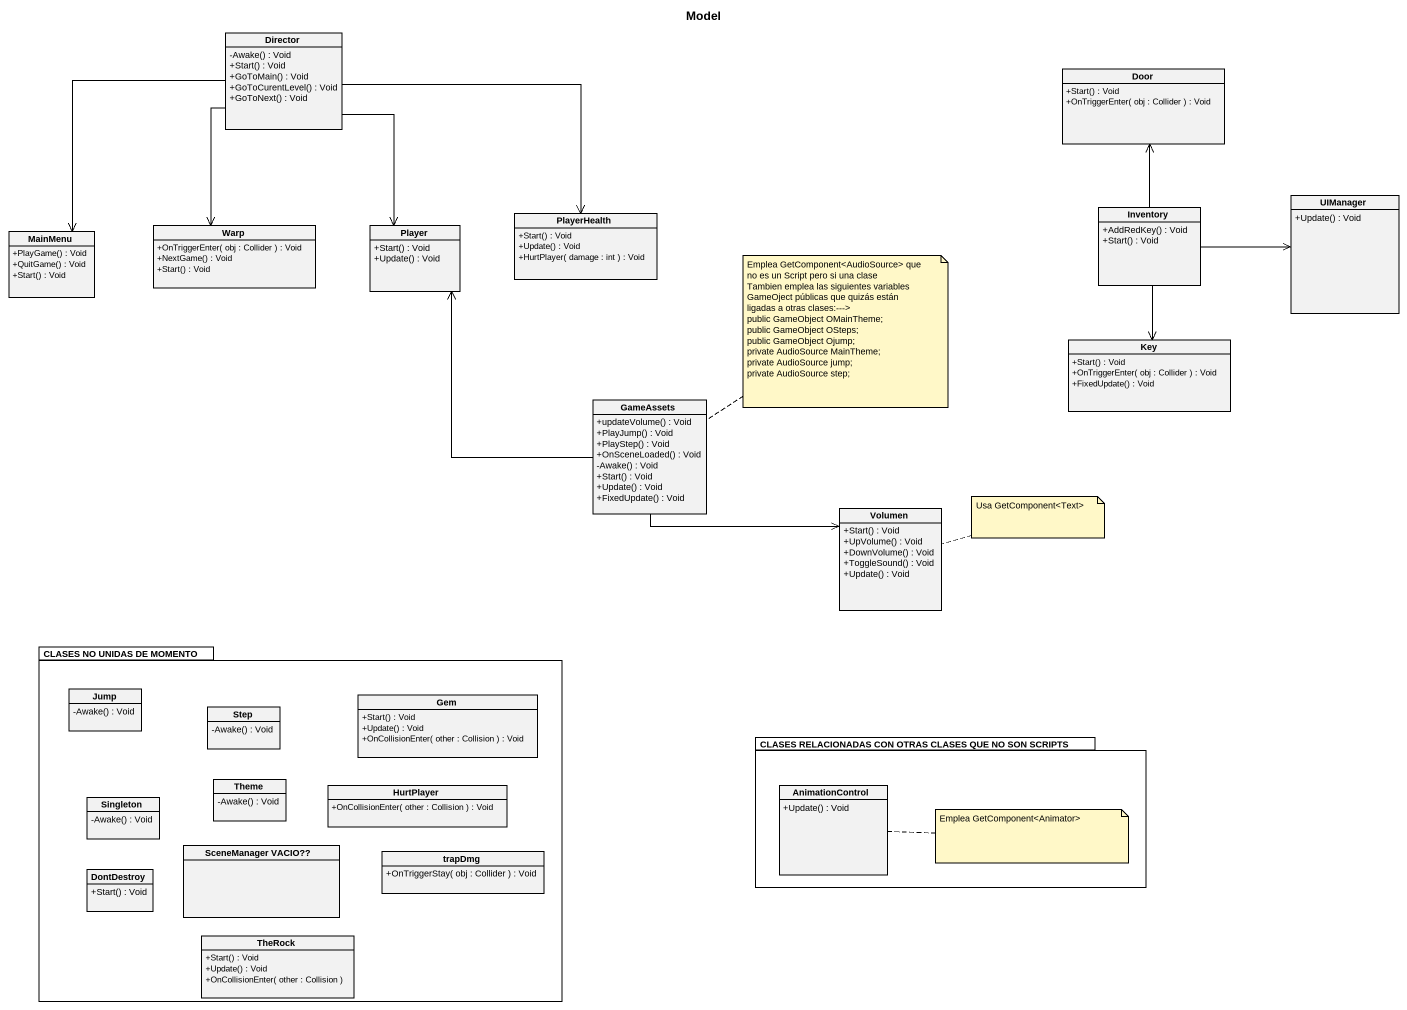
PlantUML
@startuml
title Model
hide circle
hide empty members
skinparam classAttributeIconSize 0
class Director {
  -Awake() : Void
  +Start() : Void
  +GoToMain() : Void
  +GoToCurentLevel() : Void
  +GoToNext() : Void
}
class Door {
  +Start() : Void
  +OnTriggerEnter( obj : Collider ) : Void
}
class UIManager {
  +Update() : Void
}
class MainMenu {
  +PlayGame() : Void
  +QuitGame() : Void
  +Start() : Void
}
class Warp {
  +OnTriggerEnter( obj : Collider ) : Void
  +NextGame() : Void
  +Start() : Void
}
class Player {
  +Start() : Void
  +Update() : Void
}
class PlayerHealth {
  +Start() : Void
  +Update() : Void
  +HurtPlayer( damage : int ) : Void
}
class Inventory {
  +AddRedKey() : Void
  +Start() : Void
}
class Key {
  +Start() : Void
  +OnTriggerEnter( obj : Collider ) : Void
  +FixedUpdate() : Void
}
class GameAssets {
  +updateVolume() : Void
  +PlayJump() : Void
  +PlayStep() : Void
  +OnSceneLoaded() : Void
  -Awake() : Void
  +Start() : Void
  +Update() : Void
  +FixedUpdate() : Void
}
class Volumen {
  +Start() : Void
  +UpVolume() : Void
  +DownVolume() : Void
  +ToggleSound() : Void
  +Update() : Void
}
package "CLASES NO UNIDAS DE MOMENTO" as CLASES_NO_UNIDAS_DE_MOMENTO {
  class Jump {
    -Awake() : Void
  }
  class Gem {
    +Start() : Void
    +Update() : Void
    +OnCollisionEnter( other : Collision ) : Void
  }
  class Step {
    -Awake() : Void
  }
  class Theme {
    -Awake() : Void
  }
  class Singleton {
    -Awake() : Void
  }
  class HurtPlayer {
    +OnCollisionEnter( other : Collision ) : Void
  }
  class "SceneManager VACIO??" as SceneManager_VACIO
  class trapDmg {
    +OnTriggerStay( obj : Collider ) : Void
  }
  class DontDestroy {
    +Start() : Void
  }
  class TheRock {
    +Start() : Void
    +Update() : Void
    +OnCollisionEnter( other : Collision )
  }
}
package "CLASES RELACIONADAS CON OTRAS CLASES QUE NO SON SCRIPTS" as CLASES_RELACIONADAS_CON {
  class AnimationControl {
    +Update() : Void
  }
}
Director --> MainMenu
Director --> Warp
Director --> Player
Director -right-> PlayerHealth
Inventory -up-> Door
Inventory -right-> UIManager
Inventory --> Key
GameAssets -up-> Player
GameAssets -right-> Volumen
note top of GameAssets
  Emplea GetComponent<AudioSource> que no es un Script pero si una clase
  Tambien emplea las siguientes variables GameOject públicas que quizás están ligadas a otras clases:--->
  public GameObject OMainTheme;
  public GameObject OSteps;
  public GameObject Ojump;
  private AudioSource MainTheme;
  private AudioSource jump;
  private AudioSource step;
end note
note right of Volumen : Usa GetComponent<Text>
note right of AnimationControl : Emplea GetComponent<Animator>
@enduml
